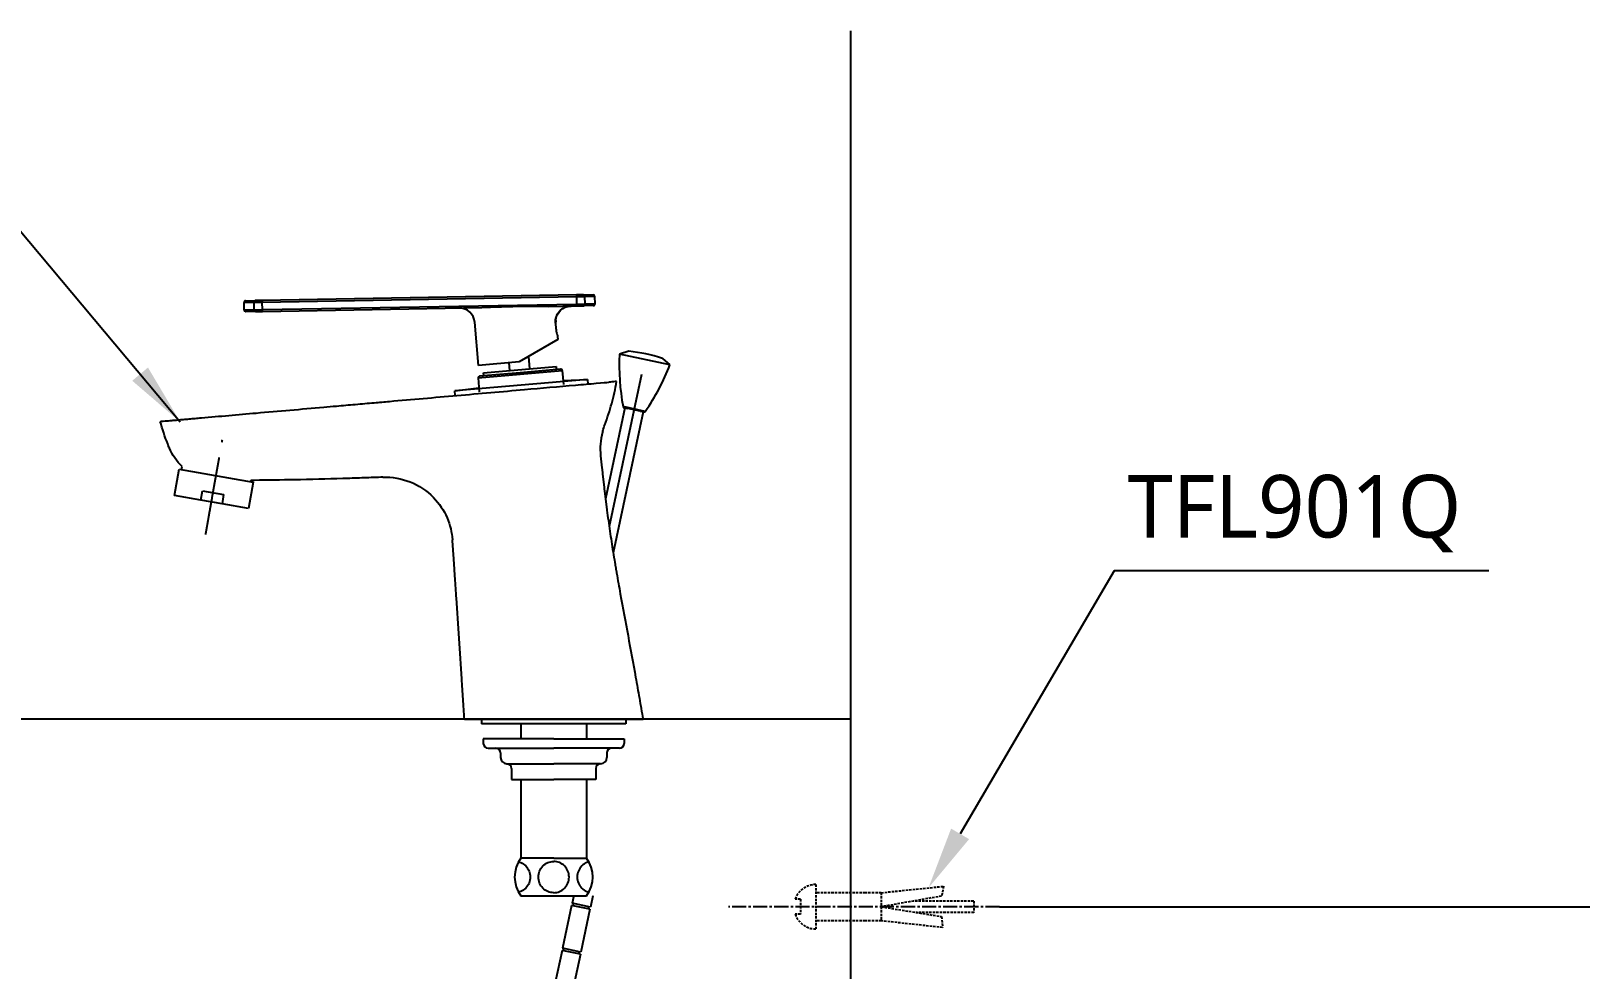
# Model space of a CAD drawing. Extents: x 0 to 6635, y -9 to 2100.
# Drawn here: x 5672.6 to 6167.8, y 789.2 to 1089.1 of the extents above; entities that cross this region are included whole.
import ezdxf

# ---------------------------------------------------------------- set-up
doc = ezdxf.new("R2010")
doc.units = 0
doc.header["$LTSCALE"] = 20
doc.header["$MEASUREMENT"] = 0
for name, pattern in [('CENTER', [2, 1.25, -0.25, 0.25, -0.25]), ('CENTER2', [1.125, 0.75, -0.125, 0.125, -0.125]), ('HIDDEN2', [0.1875, 0.125, -0.0625])]:
    doc.linetypes.add(name, pattern=pattern)
doc.layers.get('0').update_dxf_attribs({"linetype": 'CONTINUOUS'})
doc.layers.get('DEFPOINTS').update_dxf_attribs({"linetype": 'CONTINUOUS'})
doc.layers.add('1', color=1, linetype='CONTINUOUS')
doc.layers.add('7', color=7, linetype='CONTINUOUS')
doc.styles.get("Standard").update_dxf_attribs({"font": 'NanumGothic.ttf'})
doc.dimstyles.get("Standard").update_dxf_attribs({"dimtxt": 2.5, "dimasz": 2, "dimexe": 2, "dimexo": 1, "dimgap": 1.5, "dimtad": 1, "dimdec": 0, "dimlfac": 10, "dimrnd": 0.5, "dimzin": 0, "dimdsep": 46, "dimtxsty": 'Standard', "dimcen": 0, "dimclrt": 2, "dimadec": 0, "dimazin": 0, "dimtfac": 1, "dimtdec": 0, "dimtmove": 0, "dimatfit": 3, "dimfxl": 0, "dimtolj": 1, "dimtzin": 0, "dimarcsym": 0})

# ---------------------------------------------------------------- blocks, each defined once
blk = doc.blocks.new('*D46')
at = {"layer": '1', "color": 3, "lineweight": -2}
for p, q in [((5982.2, 809.14), (6211.98, 809.14)), ((6191.98, 789.14), (6191.98, 484.96)), ((6191.98, 129.14), (6191.98, 443.33)), ((6055.69, 109.14), (6211.98, 109.14))]:
    blk.add_line(p, q, dxfattribs=at)
at = {"layer": '1', "color": 3}
for points in [[(6188.65, 789.14), (6195.32, 789.14), (6191.98, 809.14)], [(6188.65, 129.14), (6195.32, 129.14), (6191.98, 109.14)]]:
    blk.add_solid(points, dxfattribs=at)
at = {"layer": 'DEFPOINTS', "color": 0}
for p in [(5982.2, 809.14), (6191.98, 809.14), (6055.69, 109.14)]:
    blk.add_point(p, dxfattribs=at)
at = {"layer": '1', "color": 2, "insert": (6191.98, 464.14), "char_height": 20, "attachment_point": 5}
blk.add_mtext('\\A1;700', dxfattribs=at)

msp = doc.modelspace()

# ---------------------------------------------------------------- linework, layer by layer
at = {"ltscale": 0.5}
for p, q in [((5816.61682, 869.14283), (5816.61682, 867.66431)), ((5862.74505, 869.14283), (5862.74505, 867.66431))]:
    msp.add_line(p, q, dxfattribs=at)
at = {"color": 2}
for p, q in [((5934.68094, 864.12807), (5934.68094, 869.14283)), ((5934.68094, 714.14283), (5934.68094, 864.12807))]:
    msp.add_line(p, q, dxfattribs=at)
at = {"linetype": 'HIDDEN2', "ltscale": 0.3}
for p, q in [((5923.50171, 816.23214), (5923.50171, 802.05353)), ((5939.30789, 813.64283), (5923.50171, 813.64283)), ((5944.38, 813.64283), (5939.30789, 813.64283)), ((5944.38, 813.64283), (5944.38, 804.64283)), ((5918.61388, 811.54283), (5916.83101, 811.54283)), ((5918.61388, 811.54283), (5918.61388, 806.74283)), ((5973.9422, 810.94283), (5954.60884, 810.94283)), ((5973.99083, 807.34283), (5955.46647, 807.34283)), ((5973.9422, 810.94283), (5973.99083, 807.34283)), ((5918.61388, 806.74283), (5916.83101, 806.74283)), ((5939.30789, 804.64283), (5923.50171, 804.64283)), ((5944.38, 804.64283), (5939.30789, 804.64283))]:
    msp.add_line(p, q, dxfattribs=at)
at = {"linetype": 'CENTER2', "ltscale": 0.3}
msp.add_line((5982.19592, 809.14283), (5895.59546, 809.14283), dxfattribs=at)
at = {"linetype": 'HIDDEN2', "ltscale": 0.3}
msp.add_lwpolyline([(5944.38, 813.64283), (5964.32897, 815.67955), (5963.6695, 812.53727), (5944.38, 809.14283), (5963.6695, 806.01099), (5963.99924, 802.50614), (5944.38, 804.64283)], dxfattribs=at)
for start, end in [(90, 160.2121586), (199.7878414, 270)]:
    msp.add_arc((5923.50171, 809.14283), 7.0893, start, end, dxfattribs=at)
at = {"layer": '1', "color": 5}
msp.add_line((5934.68094, 109.14283), (5934.68094, 1089.14283), dxfattribs=at)
at = {"layer": '1', "color": 7, "linetype": 'Continuous'}
for p, q in [((5740.68465, 1002.37836), (5743.79596, 1002.43267)), ((5740.72828, 999.87874), (5740.68465, 1002.37836)), ((5741.17584, 1002.88701), (5744.23548, 1002.94042)), ((5743.79596, 1002.43267), (5746.48541, 1002.47961)), ((5743.79596, 1002.43267), (5743.83959, 999.93305)), ((5746.47668, 1002.97954), (5744.23548, 1002.94042)), ((5846.95808, 1004.73344), (5746.47668, 1002.97954)), ((5746.47668, 1002.97954), (5746.48541, 1002.47961)), ((5746.48541, 1002.47961), (5846.96681, 1004.23352)), ((5746.52904, 999.97999), (5746.48541, 1002.47961)), ((5847.01044, 1001.7339), (5746.52904, 999.97999)), ((5746.53776, 999.48007), (5816.7284, 1000.70525)), ((5838.10795, 1001.07844), (5847.01917, 1001.23398)), ((5849.19929, 1004.77257), (5846.95808, 1004.73344)), ((5846.95808, 1004.73344), (5846.96681, 1004.23352)), ((5846.96681, 1004.23352), (5849.65625, 1004.28047)), ((5846.96681, 1004.23352), (5847.01044, 1001.7339)), ((5849.69988, 1001.78085), (5847.01044, 1001.7339)), ((5847.01917, 1001.23398), (5847.01044, 1001.7339)), ((5847.01917, 1001.23398), (5849.26037, 1001.2731)), ((5849.19929, 1004.77257), (5852.25892, 1004.82597)), ((5852.32, 1001.3265), (5849.26037, 1001.2731)), ((5849.65625, 1004.28047), (5852.76757, 1004.33478)), ((5849.69988, 1001.78085), (5849.65625, 1004.28047)), ((5852.8112, 1001.83516), (5849.69988, 1001.78085)), ((5852.76757, 1004.33478), (5852.8112, 1001.83516)), ((5743.83959, 999.93305), (5740.72828, 999.87874)), ((5744.29656, 999.44095), (5741.23693, 999.38754)), ((5746.52904, 999.97999), (5743.83959, 999.93305)), ((5744.29656, 999.44095), (5746.53776, 999.48007)), ((5746.53776, 999.48007), (5746.52904, 999.97999)), ((5815.65126, 982.2282), (5814.4452, 996.01347)), ((5841.02398, 990.53319), (5828.60179, 983.36123)), ((5840.93877, 991.50712), (5841.02398, 990.53319)), ((5828.60179, 983.36123), (5815.65126, 982.2282)), ((5817.21274, 979.86992), (5840.42408, 981.90065)), ((5825.6804, 980.61075), (5825.46377, 983.08679)), ((5841.85609, 981.02212), (5828.90556, 979.88909)), ((5828.94914, 979.39099), (5842.39777, 980.56759)), ((5831.61178, 985.09904), (5831.95642, 981.15983)), ((5840.42408, 981.90065), (5840.51123, 980.90445)), ((5842.39777, 980.56759), (5842.78997, 976.08472)), ((5850.47314, 977.76072), (5808.03524, 974.04789)), ((5815.50051, 978.21439), (5828.94914, 979.39099)), ((5815.50051, 978.21439), (5815.89272, 973.73151)), ((5828.90556, 979.88909), (5815.95503, 978.75606)), ((5817.29989, 978.87372), (5817.21274, 979.86992)), ((5842.67403, 977.41016), (5850.47314, 977.76072)), ((5850.47314, 977.76072), (5850.6031, 976.27518)), ((5808.03524, 974.04789), (5815.77674, 975.05696)), ((5808.16521, 972.56235), (5808.03524, 974.04789)), ((5718.44305, 940.64003), (5719.91905, 949.0109)), ((5719.91905, 949.0109), (5743.55444, 944.84334)), ((5720.7069, 948.87198), (5720.89427, 949.93459)), ((5726.88499, 939.15149), (5727.40593, 942.10592)), ((5727.40593, 942.10592), (5734.15743, 940.91544)), ((5743.55444, 944.84334), (5742.07843, 936.47248)), ((5742.8496, 945.45302), (5742.76659, 944.98227)), ((5726.88499, 939.15149), (5718.44305, 940.64003)), ((5733.63649, 937.96102), (5726.88499, 939.15149)), ((5734.15743, 940.91544), (5733.63649, 937.96102)), ((5742.07843, 936.47248), (5733.63649, 937.96102)), ((5862.74505, 867.66431), (5816.61682, 867.66431))]:
    msp.add_line(p, q, dxfattribs=at)
at = {"layer": '1', "color": 3}
for p, q in [((6018.83239, 916.52792), (5969.60385, 832.44582)), ((6138.68434, 916.52792), (6018.83239, 916.52792))]:
    msp.add_line(p, q, dxfattribs=at)
at = {"layer": '1', "color": 7, "linetype": 'Continuous'}
for centre, radius, start, end in [((5741.18457, 1002.38708), 0.5, 90.9999907, 181.0002091), ((5809.46423, 995.5777), 5, 4.76016, 90.9999907), ((5852.26765, 1004.32605), 0.5, 1.0002091, 90.9999907), ((5852.31128, 1001.82643), 0.5, 270.9999907, 1.0002091), ((5741.2282, 999.88746), 0.5, 181.0002091, 270.9999907), ((5841.89967, 980.52401), 0.5, 5.0001416, 95.0001492), ((5815.99861, 978.25797), 0.5, 95.0001492, 185.0001416), ((5876.07478, 955.51988), 21.5, 165.6452533, 185.9284674)]:
    msp.add_arc(centre, radius, start, end, dxfattribs=at)
at = {"layer": '1', "color": 7, "linetype": 'Continuous', "extrusion": (0, 0, -1)}
msp.add_arc((-5732.505, 962.35196), 17, 313.0775056, 337.3248726, dxfattribs=at)
for centre, major_axis, ratio, start_param, end_param in [((5744.2442, 1002.4405), (-0.00873, 0.49992), 0.896618, 4.71238898, 6.283185307), ((5845.15903, 996.20075), (-0.08726, 4.99924), 0.978413, 4.644078119, 6.283185307), ((5845.3101, 996.20339), (0.08726, -4.99924), 0.999997, 1.661177217, 3.141787889), ((5849.20801, 1004.27264), (0.00873, -0.49992), 0.896618, 3.141592654, 4.71238898), ((5849.25164, 1001.77302), (0.00873, -0.49992), 0.896618, 4.71238898, 6.283185307), ((5744.28783, 999.94087), (-0.00873, 0.49992), 0.896618, 3.141592654, 4.71238898), ((5876.07355, 955.51545), (-20.71889, 5.74262), 0.999735, 0.000012834, 0.097610156), ((5785.84696, 924.99171), (-19.98137, 7.93692), 1, 1.153488925, 1.989306429)]:
    msp.add_ellipse(centre, major_axis=major_axis, ratio=ratio, start_param=start_param, end_param=end_param, dxfattribs=at)
at = {"layer": '1', "color": 7, "linetype": 'Continuous'}
for points, knots in [([(5838.10795, 1001.07844), (5836.76005, 1001.05491), (5835.41002, 1001.05271), (5832.42742, 1001.04766), (5830.79406, 1001.04646), (5828.58614, 1001.02392), (5828.01146, 1001.01624), (5826.34993, 1000.98798), (5825.26311, 1000.96173), (5822.62372, 1000.88453), (5821.07125, 1000.82767), (5818.58896, 1000.74859), (5817.65837, 1000.72149), (5816.7284, 1000.70525)], [0, 0, 0, 0, 0.18944166, 0.18944166, 0.418460024, 0.418460024, 0.499035031, 0.499035031, 0.651443505, 0.651443505, 0.869303726, 0.869303726, 1, 1, 1, 1]), ([(5840.28507, 995.77434), (5840.28124, 995.56515), (5840.28233, 995.34221), (5840.30049, 994.78965), (5840.32496, 994.44721), (5840.39836, 993.79333), (5840.44763, 993.47259), (5840.55803, 992.88505), (5840.62049, 992.61072), (5840.73971, 992.13878), (5840.79767, 991.93657), (5840.88741, 991.63714), (5840.92011, 991.53605), (5840.93945, 991.47615), (5840.9421, 991.46788), (5840.94208, 991.46789)], [0, 0, 0, 0, 0.114939374, 0.114939374, 0.279353996, 0.279353996, 0.440312112, 0.440312112, 0.602680747, 0.602680747, 0.769066054, 0.769066054, 0.935926829, 0.935926829, 1, 1, 1, 1]), ([(5840.32549, 996.59469), (5840.31253, 996.43194), (5840.30088, 996.24943), (5840.28959, 995.9637), (5840.28682, 995.87022), (5840.28507, 995.77434)], [0, 0, 0, 0, 0.685433532, 0.685433532, 1, 1, 1, 1]), ([(5782.30254, 970.29967), (5783.92612, 970.44172), (5792.74079, 971.2129), (5808.75475, 972.61394), (5828.58019, 974.34844), (5841.2101, 975.45341), (5846.64661, 975.92904)], [0, 0, 0, 0, 0.075727638, 0.41110137, 0.746475102, 1, 1, 1, 1]), ([(5846.64662, 975.92904), (5848.96984, 976.13231), (5851.27568, 976.33404), (5855.19928, 976.6773), (5856.67707, 976.8066), (5857.31479, 976.86239)], [0, 0, 0, 0, 0.5, 0.5, 1, 1, 1, 1]), ([(5856.01278, 963.24936), (5856.86463, 965.45933), (5857.60988, 967.73111), (5858.86544, 972.34641), (5859.37673, 974.70009), (5859.76537, 977.07679)], [0, 0, 0, 0, 0.496999027, 0.496999027, 1, 1, 1, 1]), ([(5859.76537, 977.07679), (5859.76559, 977.07681), (5859.76009, 977.07633), (5859.65329, 977.06698), (5859.143, 977.02234), (5857.95833, 976.91869), (5857.65378, 976.89205), (5857.31479, 976.86239)], [0, 0, 0, 0, 0.083269735, 0.083269735, 0.791492061, 0.791492061, 1, 1, 1, 1]), ([(5727.04411, 965.46518), (5732.88546, 965.97623), (5745.91666, 967.11632), (5760.30907, 968.37549), (5768.85646, 969.12329), (5770.21256, 969.24193)], [0, 0, 0, 0, 0.40612002, 0.90577848, 1, 1, 1, 1]), ([(5770.21256, 969.24193), (5771.22012, 969.33008), (5773.23545, 969.5064), (5775.25011, 969.68266), (5777.26488, 969.85893), (5779.27974, 970.03521), (5781.29523, 970.21155), (5782.30254, 970.29967)], [0, 0, 0, 0, 0.25, 0.5, 0.5, 0.75, 1, 1, 1, 1]), ([(5716.819, 955.79838), (5716.63813, 956.23131), (5715.50815, 959.01464), (5714.55908, 961.86929), (5713.89183, 964.31451)], [0, 0, 0, 0, 0.156198051, 1, 1, 1, 1]), ([(5715.5122, 964.45627), (5715.58531, 964.46267), (5715.75913, 964.47788), (5716.21576, 964.51783), (5716.98567, 964.58519), (5718.19802, 964.69125), (5719.65768, 964.81895), (5721.31915, 964.96431), (5723.13552, 965.12323), (5725.05926, 965.29153), (5726.38123, 965.40719), (5727.04406, 965.46518)], [0, 0, 0, 0, 0.062499865, 0.125000071, 0.250000481, 0.375000892, 0.500001303, 0.625001713, 0.750002124, 0.875002535, 1, 1, 1, 1]), ([(5854.68976, 953.29927), (5854.82344, 952.01191), (5855.01965, 950.16283), (5855.28408, 947.75264), (5855.44141, 946.34845), (5855.56934, 945.22534), (5855.69868, 944.10239), (5855.86307, 942.69902), (5856.06493, 941.01552), (5856.27159, 939.33262), (5856.48327, 937.65033), (5856.9171, 934.28708), (5857.60876, 929.24748), (5858.46098, 923.66012), (5859.1081, 919.75706), (5859.49249, 917.52923), (5859.88234, 915.30236), (5860.37575, 912.51984), (5861.57972, 905.84533), (5863.44075, 895.84365), (5865.49406, 884.72792), (5867.0604, 875.82161), (5867.84738, 871.36915), (5868.24041, 869.14283)], [0, 0, 0, 0, 0.045535933, 0.065420601, 0.085305269, 0.095247603, 0.105189937, 0.125074605, 0.144959274, 0.164843942, 0.18472861, 0.204613278, 0.28415195, 0.363690622, 0.403459958, 0.423344626, 0.443229294, 0.48299863, 0.522767967, 0.681845311, 0.840922656, 0.920461328, 1, 1, 1, 1]), ([(5772.2432, 946.03157), (5767.11262, 945.87689), (5761.98118, 945.75034), (5752.5741, 945.56997), (5748.29793, 945.51227), (5744.02308, 945.4659)], [0, 0, 0, 0, 0.545543874, 0.545543874, 1, 1, 1, 1]), ([(5784.38901, 946.45119), (5783.37701, 946.41195), (5781.35294, 946.33551), (5779.32871, 946.2633), (5777.30441, 946.19327), (5775.28003, 946.12543), (5773.2555, 946.06209), (5772.2432, 946.03157)], [0, 0, 0, 0, 0.25, 0.5, 0.5, 0.75, 1, 1, 1, 1]), ([(5801.21931, 940.02304), (5803.08162, 938.11847), (5804.56298, 935.87451), (5806.58631, 931.20492), (5807.13262, 928.78883), (5807.29372, 926.50378)], [0, 0, 0, 0, 0.5, 0.5, 1, 1, 1, 1]), ([(5811.12149, 869.14283), (5810.97885, 871.29026), (5810.69359, 875.5851), (5810.12307, 884.17479), (5809.40992, 894.91191), (5808.76803, 904.57531), (5808.34091, 911.01764), (5808.16298, 913.70194), (5808.02062, 915.84938), (5807.87782, 917.99679), (5807.6395, 921.54854), (5807.43056, 924.56299), (5807.29372, 926.50378)], [0, 0, 0, 0, 0.112308708, 0.224617416, 0.449234832, 0.673852248, 0.730006602, 0.786160956, 0.814238133, 0.84231531, 0.898469664, 1, 1, 1, 1]), ([(5811.12148, 869.14283), (5811.12149, 869.14283), (5811.16412, 869.14283), (5811.33428, 869.14283), (5811.49369, 869.14283), (5811.76349, 869.14283), (5811.96418, 869.14283), (5812.36974, 869.14283), (5813.10257, 869.14283), (5814.22037, 869.14283), (5815.56584, 869.14283), (5817.12836, 869.14283), (5818.89413, 869.14283), (5820.84875, 869.14283), (5823.68466, 869.14283), (5826.83108, 869.14283), (5830.21107, 869.14283), (5832.40349, 869.14283), (5834.19451, 869.14283), (5836.00656, 869.14283), (5839.22264, 869.14283), (5842.9555, 869.14283), (5846.63997, 869.14283), (5850.25477, 869.14283), (5854.57237, 869.14283), (5859.20783, 869.14283), (5863.08325, 869.14283), (5865.51984, 869.14283), (5866.74339, 869.14283), (5867.29795, 869.14283), (5867.98271, 869.14283), (5868.2404, 869.14283), (5868.24041, 869.14283)], [0, 0, 0, 0, 0.031250001, 0.031250001, 0.062500002, 0.070312502, 0.078125002, 0.093750003, 0.125000004, 0.156250004, 0.187500005, 0.218750006, 0.250000007, 0.281250008, 0.312500009, 0.375000011, 0.406250011, 0.437500012, 0.453125013, 0.468750013, 0.500000014, 0.562500016, 0.593750017, 0.625000018, 0.687500019, 0.750000021, 0.812500023, 0.875000025, 0.906250026, 0.921875026, 0.937500027, 1, 1, 1, 1])]:
    msp.add_open_spline(points, degree=3, knots=knots, dxfattribs=at)
for points, degree in [([(5713.89182, 964.3145), (5713.89183, 964.31451), (5714.4348, 964.36201), (5715.5122, 964.45627)], 3), ([(5855.35477, 961.25845), (5855.24572, 960.84907)], 1), ([(5854.68976, 953.29928), (5854.68976, 953.29927), (5854.68961, 953.29777), (5854.6893, 953.29479)], 3), ([(5854.68976, 953.29928), (5854.68976, 953.29927), (5854.68961, 953.29777), (5854.6893, 953.29479)], 3), ([(5785.0043, 946.47519), (5784.79921, 946.46715), (5784.59411, 946.45915), (5784.38901, 946.45119)], 3), ([(5744.0231, 945.46462), (5743.63184, 945.46069), (5743.2407, 945.45683), (5742.8496, 945.45299)], 3)]:
    msp.add_open_spline(points, degree=degree, dxfattribs=at)
at = {"layer": '1', "color": 1, "linetype": 'CENTER'}
msp.add_open_spline([(5728.41933, 928.11312), (5729.28757, 933.03715), (5733.75638, 958.38106)], degree=1, knots=[0, 0, 0.162681685, 1, 1], dxfattribs=at)
at = {"layer": '1', "color": 3}
msp.add_solid([(5972.48042, 830.76164), (5966.72728, 834.13), (5959.49878, 815.18641)], dxfattribs=at)
at = {"layer": '7'}
for p, q in [((5863.71517, 986.73641), (5860.71339, 985.84095)), ((5876.85283, 982.4104), (5860.71339, 985.84095)), ((5863.71517, 986.73641), (5863.74549, 986.72997)), ((5874.44447, 984.45583), (5874.47479, 984.44938)), ((5874.47479, 984.44938), (5876.85283, 982.4104)), ((5867.7617, 979.32033), (5857.42153, 930.67362)), ((5862.41813, 968.60997), (5856.2439, 939.56253)), ((5868.28701, 967.3625), (5858.69832, 922.25125)), ((5868.96655, 967.53088), (5861.86582, 969.04019)), ((5862.25295, 968.64508), (5863.39627, 968.40206)), ((5867.30886, 967.57042), (5863.39627, 968.40206)), ((5867.30886, 967.57042), (5868.45218, 967.3274)), ((5934.68094, 869.14283), (5439.6957, 869.14283)), ((5829.18094, 867.66431), (5829.18094, 862.85706)), ((5850.18094, 867.66431), (5850.18094, 862.85706)), ((5817.18094, 862.85706), (5817.18094, 861.35706)), ((5839.68094, 862.85706), (5817.18094, 862.85706)), ((5839.68094, 862.85706), (5862.18094, 862.85706)), ((5862.18094, 862.85706), (5862.18094, 861.35706)), ((5818.68094, 859.85706), (5821.18094, 859.85706)), ((5821.18094, 859.85706), (5839.68094, 859.85706)), ((5822.68094, 858.35706), (5822.68094, 856.85706)), ((5858.18094, 859.85706), (5839.68094, 859.85706)), ((5856.68094, 858.35706), (5856.68094, 856.85706)), ((5860.68094, 859.85706), (5858.18094, 859.85706)), ((5824.68094, 854.85706), (5839.68094, 854.85706)), ((5826.18094, 853.35706), (5826.18094, 849.85706)), ((5854.68094, 854.85706), (5839.68094, 854.85706)), ((5853.18094, 853.35706), (5853.18094, 849.85706)), ((5826.18094, 849.85706), (5839.68094, 849.85706)), ((5829.18094, 849.85706), (5829.18094, 824.64283)), ((5853.18094, 849.85706), (5839.68094, 849.85706)), ((5850.18094, 849.85706), (5850.18094, 824.64283)), ((5839.68094, 824.64283), (5829.18094, 824.64283)), ((5839.68094, 824.64283), (5850.18094, 824.64283)), ((5829.18094, 812.64283), (5850.18094, 812.64283)), ((5846.08221, 812.77679), (5845.54931, 810.26973)), ((5852.18778, 812.64283), (5851.4182, 809.02226)), ((5845.40378, 809.58503), (5842.49301, 795.89096)), ((5851.27266, 808.33756), (5845.40378, 809.58503)), ((5851.4182, 809.02226), (5845.54931, 810.26973)), ((5845.89285, 809.48107), (5846.03839, 810.16577)), ((5851.27266, 808.33756), (5848.3619, 794.64349)), ((5850.78359, 808.44151), (5850.92913, 809.12622)), ((5842.34747, 795.20626), (5839.43671, 781.51219)), ((5848.21636, 793.95879), (5842.34747, 795.20626)), ((5848.3619, 794.64349), (5842.49301, 795.89096)), ((5842.83655, 795.1023), (5842.98209, 795.787)), ((5848.21636, 793.95879), (5845.3056, 780.26472)), ((5847.72729, 794.06274), (5847.87282, 794.74745))]:
    msp.add_line(p, q, dxfattribs=at)
for points in [[(5828.43915, 823.49888, -0.038644553), (5829.14211, 823.26381, -0.099232663), (5830.73626, 822.17837, -0.097723966), (5831.79672, 820.56105, -0.09668327), (5832.17114, 818.64283, -0.09668327), (5831.79672, 816.72462, -0.097723966), (5830.73626, 815.1073, -0.099232663), (5829.14211, 814.02186, -0.038644553), (5828.43915, 813.78679, -0.100326473)], [(5839.68094, 813.64283, -0.100326473), (5837.81098, 814.02186, -0.099232663), (5836.21684, 815.1073, -0.097723966), (5835.15638, 816.72462, -0.09668327), (5834.78196, 818.64283, -0.09668327), (5835.15638, 820.56105, -0.097723966), (5836.21684, 822.17837, -0.099232663), (5837.81098, 823.26381, -0.100326473), (5839.68094, 823.64283)], [(5839.68094, 813.64283, 0.100326473), (5841.55089, 814.02186, 0.099232663), (5843.14504, 815.1073, 0.097723966), (5844.2055, 816.72462, 0.09668327), (5844.57992, 818.64283, 0.09668327), (5844.2055, 820.56105, 0.097723966), (5843.14504, 822.17837, 0.099232663), (5841.55089, 823.26381, 0.100326473), (5839.68094, 823.64283)], [(5850.92272, 823.49888, 0.038644553), (5850.21977, 823.26381, 0.099232663), (5848.62562, 822.17837, 0.097723966), (5847.56516, 820.56105, 0.09668327), (5847.19074, 818.64283, 0.09668327), (5847.56516, 816.72462, 0.097723966), (5848.62562, 815.1073, 0.099232663), (5850.21977, 814.02186, 0.038644553), (5850.92272, 813.78679, 0.100326473)]]:
    msp.add_lwpolyline(points, format="xyb", dxfattribs=at)
for centre, radius, start, end in [((5930.61844, 982.19608), 70, 177.01529, 190.8326711), ((5858.76177, 936.97896), 50, 71.7204194, 84.2795806), ((5811.5089, 1007.5136), 70, 325.1673289, 338.98471), ((5862.35691, 969.13416), 0.5, 190.8326711, 258), ((5868.55614, 967.81647), 0.5, 258, 325.1673289), ((5818.68094, 861.35706), 1.5, 180, 270), ((5821.18094, 858.35706), 1.5, 0, 90), ((5824.68094, 856.85706), 2, 180, 270), ((5854.68094, 856.85706), 2, 270, 0), ((5858.18094, 858.35706), 1.5, 90, 180), ((5860.68094, 861.35706), 1.5, 270, 0), ((5824.68094, 853.35706), 1.5, 0, 90), ((5854.68094, 853.35706), 1.5, 90, 180), ((5837.18094, 818.64283), 10, 143.1301024, 216.8698976), ((5837.18094, 818.64283), 10, 143.1301024, 216.8698976), ((5842.18094, 818.64283), 10, 323.1301024, 36.8698976)]:
    msp.add_arc(centre, radius, start, end, dxfattribs=at)

# ---------------------------------------------------------------- texts
at = {"layer": '1', "color": 2, "insert": (6076.50812, 934.81813), "char_height": 20, "attachment_point": 5}
msp.add_mtext('TFL901Q', dxfattribs=at)

# ---------------------------------------------------------------- dimensions: what is measured, and where the dimension line sits
at = {"layer": '1'}
dim = msp.add_linear_dim(base=(6191.985, 809.14283), p1=(6055.68651, 109.14283), p2=(5982.19592, 809.14283), angle=90, dimstyle='Standard', override={"dimtxt": 20, "dimasz": 20, "dimexe": 20, "dimexo": 0, "dimgap": 10, "dimtih": 1, "dimtoh": 1, "dimdec": 4, "dimlfac": 1, "dimzin": 8, "dimclrd": 3, "dimclre": 3, "dimtdec": 4}, dxfattribs=at)
dim.commit()
dim.dimension.update_dxf_attribs({"geometry": '*D46', "text_midpoint": (6191.985, 464.14283), "dimtype": 160})

# ---------------------------------------------------------------- leaders
msp.add_leader([(5720.30697, 964.11143), (5644.97195, 1053.90759), (5508.68399, 1053.90759)], dimstyle='Standard', override={"dimtxt": 20, "dimasz": 20, "dimexe": 10, "dimexo": 8, "dimgap": 10, "dimtad": 0, "dimtoh": 1, "dimdec": 4, "dimlfac": 1, "dimzin": 8, "dimclrd": 3, "dimclre": 3, "dimtdec": 4, "dimarcsym": 1})

doc.saveas('drawing.dxf')
